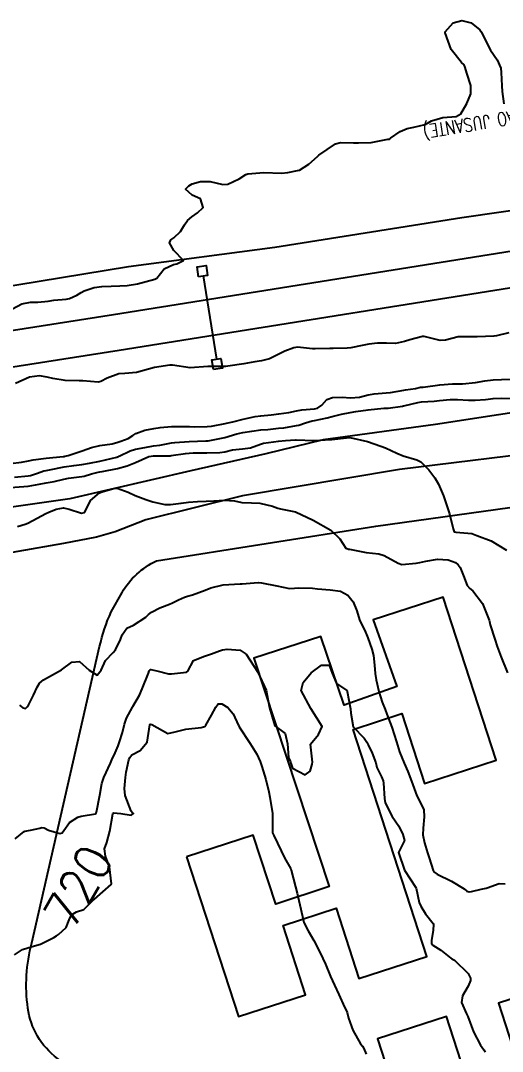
# Model space of a CAD drawing. Header units: metres. Extents: x 307586 to 320046, y 7427249 to 7434250.
# Drawn here: x 309910.7 to 309964.7, y 7432478.6 to 7432594.1 of the extents above; entities that cross this region are included whole.
import ezdxf
from ezdxf.enums import TextEntityAlignment as Align

# ---------------------------------------------------------------- set-up
doc = ezdxf.new("R2010")
doc.units = ezdxf.units.M
doc.header["$MEASUREMENT"] = 0
for name, color, linetype in [('Cotas', 45, 'Continuous'), ('Curvas de Nivel 1m', 11, 'Continuous'), ('Curvas de Nivel 5m', 15, 'Continuous'), ('Divisa', 42, 'FENCELINE2'), ('Edificações', 30, 'Continuous'), ('Linha Férrea', 20, 'Continuous'), ('Portico', 45, 'Continuous'), ('TEXTO', 45, 'Continuous'), ('Vias Primárias', 230, 'Continuous'), ('Vias Secundárias', 230, 'Continuous')]:
    doc.layers.add(name, color=color, linetype=linetype)
doc.styles.add('ROMANS', font='romans', dxfattribs={"height": 0.2})
doc.styles.add('Style-STANDARD', font='STANDARD.shx')
doc.linetypes.add('FENCELINE2', pattern='A,0.25,-0.1,[132,ltypeshp.shx,S=0.1,R=0,X=-0.1,Y=0],-0.1,1', length=1.45)

msp = doc.modelspace()

# ---------------------------------------------------------------- linework, layer by layer
at = {"layer": 'Curvas de Nivel 1m', "flags": 128}
for points, elevation in [([(309909.74, 7432561.81), (309910.79, 7432562.38), (309911.75, 7432562.55), (309912.6, 7432562.56), (309913.75, 7432562.68), (309914.37, 7432562.77), (309915.76, 7432562.9), (309916.14, 7432562.98), (309916.96, 7432563.35), (309917.46, 7432563.65), (309917.77, 7432563.81), (309918.9, 7432564.2), (309919.77, 7432564.31), (309920.81, 7432564.34), (309921.77, 7432564.38), (309922.62, 7432564.44), (309923.78, 7432564.61), (309925.69, 7432565.15), (309925.78, 7432565.17), (309925.84, 7432565.19), (309925.93, 7432565.24), (309926.74, 7432566.28), (309927.8, 7432566.76), (309928.17, 7432566.85), (309928.92, 7432567.21), (309927.82, 7432568.35), (309927.36, 7432569.22), (309927.51, 7432569.55), (309927.84, 7432569.78), (309928.59, 7432570.47), (309929.03, 7432571.21), (309929.37, 7432571.7), (309929.87, 7432572.1), (309930.5, 7432572.56), (309931.13, 7432573.18), (309930.82, 7432574.12), (309929.9, 7432574.55), (309929.16, 7432575.21), (309929.51, 7432575.6), (309929.91, 7432575.8), (309930.81, 7432576.08), (309931.91, 7432576.08), (309933.34, 7432575.73), (309933.91, 7432575.76), (309935.17, 7432576.39), (309935.92, 7432576.86), (309936.12, 7432576.92), (309937.92, 7432577.1), (309939.92, 7432577), (309940.63, 7432577.07), (309941.69, 7432577.29), (309941.93, 7432577.36), (309942.97, 7432578.01), (309943.95, 7432578.89), (309944.02, 7432578.96), (309944.09, 7432579.03), (309945.97, 7432580.28), (309946.52, 7432580.44), (309947.97, 7432580.42), (309948.55, 7432580.39), (309949.97, 7432580.45), (309951.85, 7432580.81), (309951.97, 7432580.83), (309952.04, 7432580.86), (309952.14, 7432580.93), (309953.22, 7432581.68), (309953.99, 7432582.02), (309954.74, 7432582.15), (309956, 7432582.47), (309956.27, 7432582.62), (309956.73, 7432582.88), (309958.01, 7432583.23), (309959.49, 7432583.36), (309960.01, 7432583.64), (309960.69, 7432584.83), (309961.12, 7432585.91), (309961.15, 7432586.82), (309960.7, 7432588.2), (309960.5, 7432588.83), (309960.38, 7432589.14), (309960.08, 7432589.41), (309958.92, 7432590.85), (309958.25, 7432592.73), (309958.27, 7432592.86), (309959.14, 7432593.84), (309960.14, 7432594.1), (309961.16, 7432593.85), (309962.13, 7432593.08), (309962.34, 7432592.81), (309962.53, 7432592.39), (309963.35, 7432590.8), (309964.08, 7432589.69), (309964.51, 7432588.79), (309964.55, 7432588.3), (309964.62, 7432586.78), (309964.66, 7432586.16), (309964.85, 7432584.78)], 714), ([(309965.38, 7432559.11), (309964.02, 7432558.79), (309963.76, 7432558.74), (309963.71, 7432558.73), (309961.84, 7432558.68), (309961.71, 7432558.67), (309959.87, 7432558.68), (309959.71, 7432558.66), (309958.28, 7432558.28), (309957.7, 7432558.25), (309955.89, 7432558.71), (309955.71, 7432558.72), (309954.28, 7432558.33), (309953.7, 7432558.15), (309952.68, 7432557.94), (309951.7, 7432557.95), (309950.67, 7432557.97), (309949.7, 7432557.85), (309948.97, 7432557.69), (309947.69, 7432557.43), (309947.28, 7432557.4), (309945.69, 7432557.38), (309945.33, 7432557.36), (309943.69, 7432557.31), (309943.38, 7432557.34), (309941.69, 7432557.51), (309941.3, 7432557.44), (309940.3, 7432557.07), (309939.68, 7432556.76), (309938.57, 7432556.2), (309937.67, 7432555.99), (309936.91, 7432555.86), (309935.67, 7432555.63), (309933.9, 7432555.39), (309933.67, 7432555.36), (309933.46, 7432555.36), (309931.66, 7432555.33), (309929.66, 7432555.2), (309927.67, 7432555.48), (309927.4, 7432555.49), (309925.66, 7432555.24), (309923.66, 7432554.66), (309922.36, 7432554.58), (309921.66, 7432554.53), (309920.38, 7432554.04), (309919.65, 7432553.65), (309919.36, 7432553.6), (309917.65, 7432553.75), (309917.24, 7432553.75), (309915.65, 7432553.77), (309914.27, 7432554), (309913.65, 7432554.15), (309912.76, 7432554.29), (309911.65, 7432554.15), (309910.1, 7432553.43)], 714), ([(309909.53, 7432544.49), (309910.75, 7432544.64), (309911.54, 7432544.79), (309912.05, 7432544.9), (309913.54, 7432545.08), (309915.44, 7432545.26), (309915.54, 7432545.28), (309915.61, 7432545.29), (309916, 7432545.36), (309917.13, 7432545.76), (309917.55, 7432545.9), (309918.61, 7432546.27), (309919.55, 7432546.48), (309920.94, 7432546.69), (309921.56, 7432546.87), (309921.88, 7432546.97), (309922.73, 7432547.28), (309923.24, 7432547.6), (309923.57, 7432547.83), (309924.6, 7432548.23), (309925.58, 7432548.41), (309926.3, 7432548.51), (309927.58, 7432548.61), (309928.18, 7432548.62), (309929.58, 7432548.62), (309930.17, 7432548.6), (309931.58, 7432548.62), (309932.07, 7432548.68), (309933.59, 7432548.97), (309933.74, 7432549), (309934.44, 7432549.14), (309935.6, 7432549.44), (309936.97, 7432549.74), (309937.6, 7432549.82), (309938.74, 7432549.95), (309939.6, 7432550.06), (309940.74, 7432550.2), (309941.61, 7432550.38), (309942.18, 7432550.48), (309943.61, 7432550.61), (309943.95, 7432550.68), (309944.44, 7432551.02), (309945, 7432551.64), (309945.63, 7432551.87), (309946.72, 7432551.9), (309947.63, 7432551.84), (309948.67, 7432551.92), (309949.63, 7432552.16), (309950.31, 7432552.27), (309951.63, 7432552.39), (309952.12, 7432552.44), (309953.64, 7432552.7), (309953.82, 7432552.73), (309954.92, 7432552.9), (309955.51, 7432553.02), (309955.64, 7432553.03), (309955.8, 7432553.04), (309957.65, 7432553.28), (309959.1, 7432553.39), (309959.65, 7432553.39), (309960.21, 7432553.39), (309961.65, 7432553.54), (309962.7, 7432553.75), (309963.65, 7432553.86), (309964.56, 7432553.88), (309965.65, 7432553.92)], 714), ([(309909.5, 7432541.78), (309911.02, 7432541.89), (309911.5, 7432541.94), (309912.74, 7432542.16), (309913.51, 7432542.3), (309914.43, 7432542.46), (309915.51, 7432542.73), (309916.04, 7432542.83), (309917.52, 7432543.01), (309917.78, 7432543.07), (309918.61, 7432543.33), (309919.35, 7432543.5), (309919.53, 7432543.54), (309919.81, 7432543.6), (309921.53, 7432543.92), (309922.6, 7432544.21), (309923.54, 7432544.6), (309925.05, 7432545.25), (309925.54, 7432545.33), (309927.42, 7432545.35), (309927.54, 7432545.36), (309929.14, 7432545.61), (309929.55, 7432545.65), (309930.02, 7432545.67), (309931.55, 7432545.69), (309932.99, 7432545.71), (309933.55, 7432545.79), (309934.42, 7432546.01), (309935.55, 7432546.12), (309936.43, 7432546.24), (309937.56, 7432546.65), (309937.9, 7432546.75), (309939.56, 7432546.98), (309940.37, 7432547.07), (309941.48, 7432547.14), (309941.56, 7432547.14), (309943.52, 7432547.07), (309943.56, 7432547.07), (309945.43, 7432547.15), (309945.57, 7432547.16), (309947.2, 7432547.35), (309947.57, 7432547.38), (309949.56, 7432546.96), (309951.05, 7432546.43), (309951.56, 7432546.23), (309952.83, 7432545.63), (309953.55, 7432545.34), (309955.1, 7432544.89), (309955.54, 7432544.65), (309956.42, 7432543.77), (309957.11, 7432542.87), (309957.51, 7432542.17), (309958.07, 7432540.85), (309958.39, 7432539.95), (309958.73, 7432538.85), (309959.15, 7432537.14), (309959.28, 7432536.84), (309959.44, 7432536.8), (309961.25, 7432536.62), (309961.44, 7432536.57), (309961.81, 7432536.43), (309963.43, 7432535.8), (309965.14, 7432534.77)], 716), ([(309910.31, 7432537.43), (309911.17, 7432537.69), (309911.45, 7432537.8), (309912.5, 7432538.36), (309913.47, 7432538.88), (309913.81, 7432539.04), (309914.66, 7432539.37), (309915.47, 7432539.51), (309916.1, 7432539.35), (309917.47, 7432538.9), (309917.82, 7432538.98), (309918.01, 7432539.33), (309918.48, 7432540.33), (309919.49, 7432541.2), (309919.79, 7432541.32), (309921.1, 7432541.69), (309921.5, 7432541.71), (309922.73, 7432541.28), (309923.49, 7432540.91), (309924.69, 7432540.45), (309925.48, 7432540.2), (309926.82, 7432539.89), (309927.48, 7432539.87), (309928.65, 7432540.03), (309929.48, 7432540.13), (309930.5, 7432540.21), (309931.48, 7432540.25), (309932.34, 7432540.3), (309933.49, 7432540.38), (309934.65, 7432540.3), (309935.48, 7432540.12), (309936.53, 7432540.06), (309937.48, 7432540.05), (309938.89, 7432539.68), (309939.48, 7432539.49), (309939.81, 7432539.41), (309941.47, 7432539.05), (309943.46, 7432538.14), (309945.44, 7432537.01), (309946.46, 7432536.02), (309947.14, 7432534.98), (309947.35, 7432534.9), (309947.42, 7432534.89), (309947.53, 7432534.87), (309949.42, 7432534.52), (309950.82, 7432534.34), (309951.42, 7432534.16), (309953, 7432533.32), (309953.41, 7432533.17), (309955, 7432533.3), (309955.41, 7432533.38), (309956.08, 7432533.55), (309957.41, 7432533.76), (309958.58, 7432533.68), (309959.41, 7432533.37), (309959.71, 7432533.14), (309959.94, 7432532.83), (309960.32, 7432531.89), (309960.73, 7432530.82), (309961.04, 7432530.49), (309961.37, 7432530.22), (309962.46, 7432528.8), (309963.18, 7432526.93), (309963.22, 7432526.79), (309963.32, 7432526.42), (309963.82, 7432524.78), (309964.09, 7432523.99), (309964.55, 7432522.78), (309965.26, 7432521.03)], 717), ([(309910.53, 7432517.42), (309910.89, 7432517.11), (309911.2, 7432517.04), (309911.41, 7432517.2), (309911.54, 7432517.41), (309912.1, 7432518.52), (309912.52, 7432519.4), (309912.79, 7432519.85), (309913.24, 7432520.25), (309915.25, 7432521.36), (309916.4, 7432522.21), (309917.27, 7432522.31), (309918.36, 7432521.33), (309919.25, 7432520.78), (309919.68, 7432521.31), (309920.17, 7432522.41), (309921.02, 7432523.29), (309921.29, 7432523.6), (309921.84, 7432524.75), (309922.03, 7432525.28), (309922.55, 7432526.04), (309923.31, 7432526.38), (309924.69, 7432527.25), (309925.01, 7432527.56), (309925.33, 7432527.82), (309926.28, 7432528.29), (309927.35, 7432528.7), (309927.7, 7432528.87), (309928.37, 7432529.21), (309929.05, 7432529.51), (309929.36, 7432529.61), (309929.94, 7432529.77), (309931.36, 7432530.29), (309932, 7432530.53), (309933.37, 7432530.9), (309935.26, 7432531.01), (309935.37, 7432530.99), (309935.51, 7432530.98), (309936.83, 7432531.11), (309937.34, 7432531.13), (309937.37, 7432531.13), (309937.65, 7432531.1), (309939.37, 7432530.77), (309940.8, 7432530.49), (309941.37, 7432530.52), (309941.85, 7432530.56), (309943.37, 7432530.5), (309943.96, 7432530.43), (309945.37, 7432530.32), (309946.53, 7432530.16), (309947.36, 7432529.72), (309947.95, 7432528.97), (309948.34, 7432527.97), (309948.67, 7432526.97), (309949.31, 7432525.57), (309949.5, 7432525.15), (309949.58, 7432524.96), (309950.03, 7432523.69), (309950.21, 7432522.95), (309950.32, 7432521.89), (309950.41, 7432520.94), (309950.53, 7432520.23), (309950.82, 7432518.94), (309951.21, 7432517.73), (309951.53, 7432516.93), (309951.72, 7432516.4), (309952.27, 7432514.92), (309952.8, 7432513.28), (309952.9, 7432512.91), (309953.15, 7432512.19), (309953.68, 7432510.9), (309954.06, 7432509.96), (309954.47, 7432508.9), (309955.09, 7432507.23), (309955.26, 7432506.89), (309955.87, 7432505.68), (309955.92, 7432504.88), (309955.79, 7432503.62), (309955.77, 7432502.88), (309955.94, 7432501.96), (309956.29, 7432500.87), (309956.45, 7432500.31), (309956.9, 7432498.86), (309956.99, 7432498.72), (309957.37, 7432498.48), (309958.98, 7432497.67), (309960.39, 7432496.82), (309960.7, 7432496.56), (309960.96, 7432496.48), (309961.23, 7432496.54), (309962.31, 7432496.8), (309962.86, 7432496.9), (309962.97, 7432496.94), (309964.33, 7432497.42), (309964.97, 7432497.38)], 718), ([(309910.03, 7432502.42), (309911.04, 7432503.23), (309911.15, 7432503.3), (309911.75, 7432503.4), (309912.81, 7432503.62), (309913.05, 7432503.68), (309913.3, 7432503.64), (309913.8, 7432503.38), (309915.04, 7432503.02), (309915.3, 7432503.1), (309915.51, 7432503.36), (309916.15, 7432504.25), (309917.06, 7432504.84), (309917.44, 7432504.95), (309919.06, 7432505.22), (309919.14, 7432505.32), (309919.18, 7432505.43), (309919.55, 7432507.31), (309919.78, 7432508.64), (309919.98, 7432509.31), (309920.72, 7432510.89), (309920.88, 7432511.29), (309920.96, 7432511.47), (309921.14, 7432511.8), (309921.59, 7432512.85), (309921.75, 7432513.28), (309922.1, 7432514.35), (309922.31, 7432515.28), (309922.52, 7432515.94), (309923.2, 7432517.19), (309923.25, 7432517.27), (309923.97, 7432518.51), (309924.3, 7432519.25), (309925, 7432520.99), (309925.08, 7432521.24), (309925.16, 7432521.34), (309925.25, 7432521.38), (309925.93, 7432521.23), (309927.25, 7432520.91), (309927.57, 7432520.9), (309929.25, 7432521.11), (309929.4, 7432521.2), (309930.05, 7432522.41), (309931.28, 7432522.89), (309931.5, 7432522.95), (309932.06, 7432523.16), (309932.94, 7432523.5), (309933.29, 7432523.6), (309933.81, 7432523.67), (309935.29, 7432523.57), (309935.94, 7432523.11), (309937.25, 7432521.1), (309938.19, 7432519.09), (309938.42, 7432517.89), (309938.58, 7432517.09), (309939.18, 7432515.08), (309940.33, 7432514.22), (309940.57, 7432513.06), (309940.68, 7432511.52), (309940.9, 7432511.05), (309940.97, 7432510.89), (309941.13, 7432510.36), (309942.55, 7432509.61), (309943.12, 7432510.01), (309943.36, 7432510.8), (309943.38, 7432511.03), (309943.16, 7432513.03), (309944.07, 7432514.12), (309944.47, 7432515.02), (309943.2, 7432517.03), (309942.12, 7432519.04), (309942.35, 7432519.93), (309943.25, 7432521.03), (309944.39, 7432521.89), (309945.27, 7432521.87), (309945.59, 7432521), (309946.08, 7432519.83), (309947.23, 7432519.04), (309947.27, 7432518.98), (309947.29, 7432518.93), (309947.63, 7432516.98), (309947.68, 7432516.5), (309947.94, 7432514.97), (309949.17, 7432513.71), (309949.49, 7432513.27), (309949.63, 7432512.95), (309950.08, 7432512.01), (309950.48, 7432510.94), (309950.61, 7432510.42), (309951.12, 7432509.38), (309951.31, 7432508.93), (309951.36, 7432508.68), (309951.45, 7432506.93), (309951.55, 7432506.45), (309952.33, 7432504.92), (309953.05, 7432503.85), (309953.52, 7432502.91), (309953.7, 7432502.24), (309953.01, 7432500.91), (309953.71, 7432498.9), (309954.96, 7432496.99), (309954.99, 7432496.89), (309955.34, 7432495.28), (309955.52, 7432494.88), (309956.07, 7432494.01), (309956.92, 7432492.95), (309956.95, 7432492.86), (309956.95, 7432492.83), (309956.91, 7432492.2), (309956.74, 7432491.02), (309956.72, 7432490.86), (309956.74, 7432490.71), (309956.89, 7432490.51), (309957.77, 7432489.96), (309958.88, 7432489.07), (309959.02, 7432488.98), (309959.31, 7432488.83), (309960.85, 7432487.34), (309961.09, 7432486.81), (309961.1, 7432486.55), (309960.83, 7432485.92), (309960.19, 7432484.82), (309960.08, 7432484.09), (309960.67, 7432482.81), (309960.8, 7432482.51), (309961.44, 7432480.8), (309962.23, 7432479.32), (309962.6, 7432478.79), (309962.75, 7432478.51)], 719)]:
    msp.add_lwpolyline(points, dxfattribs=dict(at, elevation=elevation))
at = {"layer": 'Curvas de Nivel 5m', "flags": 128}
for points, elevation in [([(309909.99, 7432542.96), (309911.52, 7432543.1), (309911.77, 7432543.15), (309912.56, 7432543.4), (309913.27, 7432543.65), (309913.53, 7432543.7), (309913.9, 7432543.76), (309915.53, 7432544.09), (309916.64, 7432544.24), (309917.53, 7432544.35), (309918.37, 7432544.5), (309919.54, 7432544.75), (309921.44, 7432545.19), (309921.54, 7432545.21), (309921.6, 7432545.23), (309921.72, 7432545.29), (309922.93, 7432545.9), (309923.55, 7432546.08), (309924.58, 7432546.28), (309925.55, 7432546.44), (309926.25, 7432546.54), (309927.56, 7432546.78), (309927.94, 7432546.84), (309929.56, 7432546.96), (309931.41, 7432547.02), (309931.56, 7432547.02), (309931.7, 7432547.03), (309932.42, 7432547.16), (309933.37, 7432547.35), (309933.57, 7432547.4), (309934.91, 7432547.79), (309935.58, 7432547.94), (309936.57, 7432548.11), (309937.58, 7432548.24), (309938.37, 7432548.3), (309939.58, 7432548.42), (309940.17, 7432548.49), (309941.59, 7432548.73), (309941.85, 7432548.79), (309942.59, 7432549.04), (309943.36, 7432549.27), (309943.6, 7432549.31), (309945.02, 7432549.6), (309945.6, 7432549.76), (309946.63, 7432550.02), (309947.61, 7432550.21), (309948.26, 7432550.32), (309949.61, 7432550.51), (309951.37, 7432550.69), (309951.61, 7432550.68), (309951.86, 7432550.68), (309953.48, 7432550.91), (309953.6, 7432550.93), (309953.61, 7432550.93), (309955.19, 7432551.33), (309955.62, 7432551.39), (309957.02, 7432551.47), (309957.62, 7432551.52), (309958.82, 7432551.65), (309959.63, 7432551.66), (309960.87, 7432551.58), (309961.62, 7432551.56), (309962.78, 7432551.65), (309963.63, 7432551.76), (309964.6, 7432551.81), (309965.63, 7432551.76)], 715), ([(309909.98, 7432489.42), (309910.88, 7432490.01), (309911.94, 7432490.35), (309912.89, 7432490.61), (309914.38, 7432491.37), (309914.69, 7432491.57), (309914.9, 7432491.7), (309915.76, 7432492.5), (309916.11, 7432493.35), (309916.36, 7432493.92), (309916.93, 7432494.26), (309917.76, 7432494.51), (309918.57, 7432495.32), (309918.75, 7432495.51), (309918.95, 7432495.68), (309920.82, 7432497.29), (309920.86, 7432497.4), (309920.64, 7432499.3), (309920.18, 7432500.48), (309920.07, 7432501.3), (309920.32, 7432502), (309920.67, 7432503.3), (309921.01, 7432505.23), (309921.03, 7432505.29), (309921.06, 7432505.33), (309921.91, 7432505.28), (309923.06, 7432505.07), (309923.32, 7432505.27), (309923.17, 7432505.37), (309923.07, 7432505.52), (309922.37, 7432507.28), (309922.3, 7432508.07), (309922.41, 7432509.28), (309922.51, 7432509.88), (309922.81, 7432511.27), (309922.89, 7432511.52), (309923.14, 7432511.82), (309924.07, 7432512.33), (309924.83, 7432513.25), (309925.13, 7432515.19), (309925.15, 7432515.24), (309925.18, 7432515.28), (309925.36, 7432515.24), (309927.17, 7432514.22), (309927.98, 7432514.41), (309929.18, 7432514.71), (309930.92, 7432514.91), (309931.18, 7432514.96), (309931.33, 7432515.02), (309931.43, 7432515.17), (309932.07, 7432516.29), (309932.53, 7432517.16), (309932.82, 7432517.55), (309933.21, 7432517.56), (309933.91, 7432517.14), (309934.49, 7432516.43), (309935.1, 7432515.12), (309935.13, 7432515.07), (309935.18, 7432514.98), (309936.38, 7432513.11), (309937.15, 7432511.91), (309937.5, 7432511.1), (309937.69, 7432510.53), (309938.14, 7432509.09), (309938.48, 7432507.7), (309938.59, 7432507.08), (309938.89, 7432505.25), (309938.91, 7432505.08), (309938.9, 7432503.22), (309938.91, 7432503.08), (309939.04, 7432502.81), (309939.88, 7432501.07), (309940.26, 7432500.31), (309940.94, 7432499.05), (309940.99, 7432498.92), (309941.49, 7432497.04), (309941.66, 7432496.34), (309941.98, 7432495.04), (309942.26, 7432493.71), (309942.41, 7432493.04), (309942.91, 7432492.1), (309943.53, 7432491.02), (309944.24, 7432489.66), (309944.56, 7432489.01), (309944.86, 7432488.37), (309945.42, 7432487), (309945.86, 7432486.02), (309946.33, 7432484.99), (309946.48, 7432484.64), (309946.81, 7432483.91), (309947.28, 7432482.98), (309947.44, 7432482.33), (309947.89, 7432480.97), (309948.76, 7432479.45), (309948.98, 7432479.18), (309949.15, 7432478.95), (309949.41, 7432478.29)], 720)]:
    msp.add_lwpolyline(points, dxfattribs=dict(at, elevation=elevation))
at = {"layer": 'Divisa'}
msp.add_lwpolyline([(310060.42, 7432588.32), (310037.59, 7432584.68), (310021.12, 7432582.03), (310013.73, 7432579.99), (309986.08, 7432575.75), (309960.13, 7432571.99), (309939.15, 7432568.67), (309922.76, 7432566.51), (309900.18, 7432562.82), (309863.92, 7432557.14), (309828.37, 7432551.07), (309811.15, 7432548.52)], dxfattribs=at)
at = {"layer": 'Divisa', "ltscale": 3}
msp.add_lwpolyline([(310080.34, 7432568.92), (310053.54, 7432564.06), (310021.65, 7432559.11), (310018.77, 7432558.84), (310013.74, 7432568.63), (309993.49, 7432565.77), (309992.97, 7432554.33), (309957.18, 7432548.85), (309944.59, 7432547.12), (309938.17, 7432545.56), (309929.75, 7432543.65), (309916.18, 7432540.52), (309879, 7432535.23), (309844.94, 7432528.71), (309817.49, 7432524.88), (309790.37, 7432520.8), (309768.12, 7432517.93), (309766.8, 7432515.47), (309756.9, 7432515.29), (309756.84, 7432514.03), (309737.36, 7432512.37), (309707.54, 7432508.27)], dxfattribs=at)
at = {"layer": 'Edificações'}
for points in [[(309929.27, 7432500.39), (309935.07, 7432482.51), (309942.6, 7432484.96), (309940.09, 7432492.71), (309946.04, 7432494.64), (309948.59, 7432486.79), (309956.19, 7432489.25), (309947.94, 7432514.68), (309953.4, 7432516.45), (309955.94, 7432508.63), (309963.97, 7432511.23), (309958.04, 7432529.52), (309950.2, 7432526.98), (309952.85, 7432519.5), (309946.95, 7432517.42), (309944.33, 7432525.08), (309936.82, 7432522.68), (309945.24, 7432497.08), (309939.26, 7432495.11), (309936.72, 7432502.82)], [(309982.83, 7432470.89), (309985.27, 7432463.7), (309979.79, 7432462), (309971.85, 7432486.48), (309964.24, 7432484.01), (309966.56, 7432476.86), (309960.84, 7432475.01), (309958.41, 7432482.52), (309950.66, 7432480.01), (309956.46, 7432462.13), (309964.39, 7432464.7), (309961.91, 7432472.33), (309967.49, 7432474.14), (309975.88, 7432448.28), (309983.54, 7432451.08), (309980.99, 7432458.77), (309986.28, 7432460.53), (309988.84, 7432452.83), (309997.39, 7432455.67), (309991.22, 7432473.59)]]:
    msp.add_lwpolyline(points, close=True, dxfattribs=at)
at = {"layer": 'Linha Férrea'}
for points in [[(309483.87, 7432540.66), (309513.74, 7432534.08), (309538.66, 7432529.8), (309544.9, 7432528.87, 0.006093), (309571.49, 7432525.98, 0.030801), (309638.4, 7432523.67), (309650.64, 7432524), (309668.81, 7432525.15), (309684.83, 7432526.31), (309693.79, 7432527.3), (309706.34, 7432528.62), (309718.4, 7432529.94), (309729.46, 7432531.59), (309740.36, 7432533.08), (309767.66, 7432537.22), (309805.85, 7432543.16), (309864.03, 7432552.26), (309921.06, 7432561.19), (309973.96, 7432569.62), (310022.71, 7432576.9), (310075.61, 7432585.32)], [(309473.13, 7432538.82), (309497.52, 7432532.83), (309520.92, 7432528.14), (309544.42, 7432524.85, -0.005384), (309572.15, 7432521.5, 0.025094), (309638.51, 7432519.62), (309650.82, 7432519.95), (309669.08, 7432521.11), (309685.2, 7432522.27), (309694.22, 7432523.28), (309706.77, 7432524.6), (309718.92, 7432525.93), (309730.03, 7432527.59), (309740.94, 7432529.07), (309768.27, 7432533.22), (309806.47, 7432539.16), (309864.66, 7432548.26), (309921.7, 7432557.18), (309974.58, 7432565.62), (310023.32, 7432572.89), (310076.24, 7432581.32)]]:
    msp.add_lwpolyline(points, format="xyb", dxfattribs=at)
at = {"layer": 'Portico'}
for points in [[(309930.61, 7432565.41), (309930.45, 7432566.5), (309931.46, 7432566.65), (309931.62, 7432565.56)], [(309932.27, 7432555.01), (309932.11, 7432556.1), (309933.12, 7432556.25), (309933.28, 7432555.16)]]:
    msp.add_lwpolyline(points, close=True, dxfattribs=at)
msp.add_lwpolyline([(309931.12, 7432565.49), (309932.62, 7432556.18)], dxfattribs=at)
at = {"layer": 'Vias Primárias', "elevation": 726.54}
msp.add_lwpolyline([(310064.63, 7432376.55), (310045.29, 7432390.28), (310021.89, 7432406.22), (309995.58, 7432423.01), (309968.15, 7432441.22), (309927.78, 7432468.07), (309914.78, 7432477.83, -0.200203), (309911.47, 7432483.45, -0.098525), (309911.91, 7432490.76), (309919.52, 7432523.98, -0.047578), (309920.81, 7432527.86, 6.322852)], format="xyb", dxfattribs=at)
at = {"layer": 'Vias Secundárias', "elevation": 726.54}
msp.add_lwpolyline([(309920.81, 7432527.86), (309922.04, 7432530.02, -0.156288), (309925.89, 7432533.57), (309950.48, 7432537.45), (309971.67, 7432540.41), (309984.25, 7432541.74), (309996.24, 7432542.93), (309995.21, 7432549.14), (309985.88, 7432548.1), (309975.82, 7432546.77), (309970.63, 7432545.88), (309965.31, 7432545.29), (309953.15, 7432543.81), (309935.53, 7432540.85), (309924.69, 7432538.18), (309921.26, 7432536.84), (309919.18, 7432536.24), (309915.45, 7432535.5), (309905.18, 7432533.71)], format="xyb", dxfattribs=at)

# ---------------------------------------------------------------- texts
at = {"layer": 'Cotas', "style": 'Style-STANDARD'}
msp.add_text('720', height=4, rotation=60.147, dxfattribs=at).set_placement((309917.14, 7432497.11, 720), align=Align.MIDDLE_CENTER)
at = {"layer": 'TEXTO', "style": 'ROMANS', "width": 0.8}
msp.add_text('FUNDO=713,628 (SEÇÃO JUSANTE)', height=1.5, rotation=189.345, dxfattribs=at).set_placement((309983.8, 7432586.97, 0))

doc.saveas('drawing.dxf')
